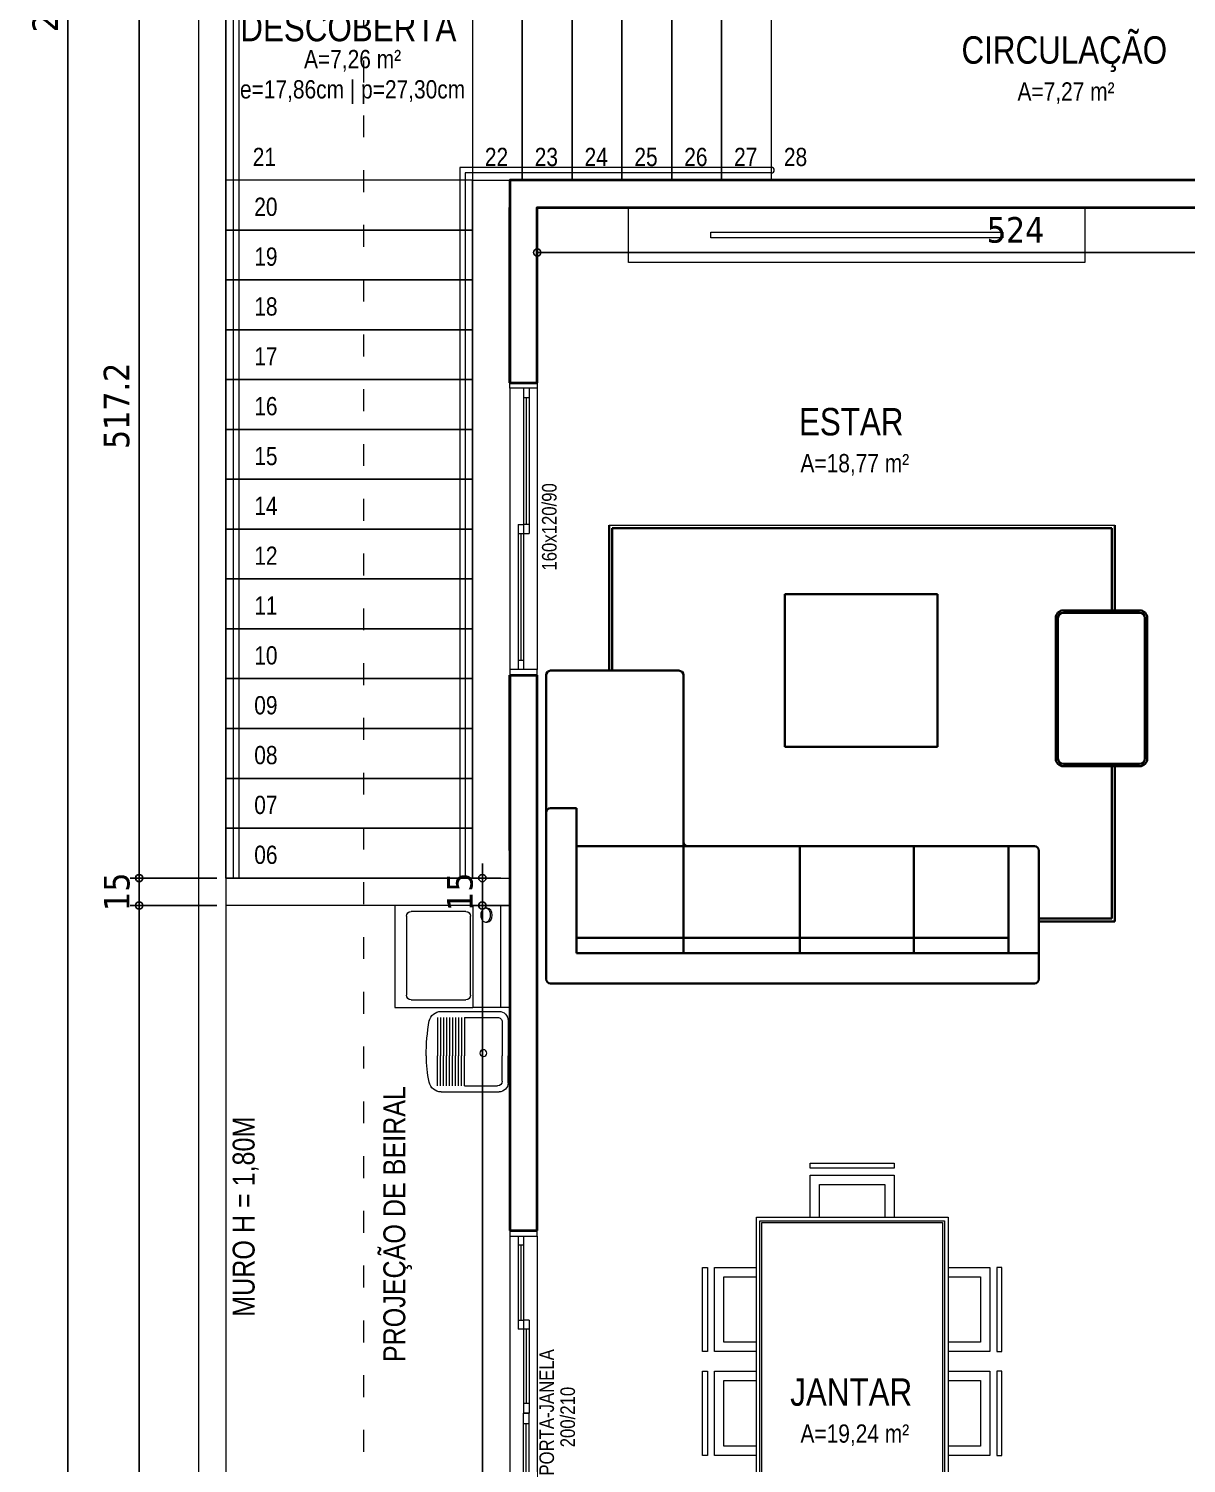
# Model space of a CAD drawing. Header units: millimetres. Extents: x 2030 to 44114, y 1520 to 18221.
# Drawn here: x 38852 to 39486, y 6553 to 7339 of the extents above; entities that cross this region are included whole.
import ezdxf
from ezdxf.enums import TextEntityAlignment as Align

# ---------------------------------------------------------------- set-up
doc = ezdxf.new("R2010")
doc.units = ezdxf.units.MM
doc.linetypes.add('ACAD_ISO03W100', pattern=[30, 12, -18])
for name, color, linetype, lineweight in [('01', 1, 'Continuous', 5), ('018 - Cotas', 244, 'Continuous', 5), ('02', 2, 'Continuous', 13), ('020 - Textos', 20, 'Continuous', 5), ('030 - Esquadrias', 30, 'Continuous', 5), ('05', 5, 'Continuous', 35), ('055 - Mobilia', 55, 'Continuous', 5), ('08', 8, 'Continuous', 5)]:
    doc.layers.add(name, color=color, linetype=linetype, lineweight=lineweight)
doc.styles.add('LE2', font='tahoma.ttf')
doc.styles.add('ROMANS', font='ARIALN.TTF')
doc.dimstyles.new('000_COTA075', dxfattribs={"dimtxt": 14, "dimasz": 4, "dimexe": 5, "dimexo": 5, "dimgap": 5, "dimtad": 1, "dimdec": 1, "dimzin": 12, "dimdsep": 46, "dimtxsty": 'LE2', "dimblk": 'ORIGIN', "dimcen": 0, "dimclrd": 256, "dimclre": 256, "dimclrt": 2, "dimadec": 0, "dimazin": 0, "dimtfac": 1, "dimtdec": 1, "dimtix": 1, "dimtmove": 2, "dimatfit": 3, "dimfxl": 5, "dimtolj": 1, "dimtzin": 0, "dimarcsym": 0})

# ---------------------------------------------------------------- blocks, each defined once
blk = doc.blocks.new('irhg3')
at = {"layer": '01'}
for points in [[(74333.25, -48282.45), (74468.25, -48282.45), (74468.25, -48417.45), (74333.25, -48417.45)], [(74468.25, -48799.65), (74333.25, -48799.65), (74333.25, -48282.45), (74468.25, -48282.45)], [(74495.55, -48417.45), (74522.85, -48417.45), (74522.85, -48282.45), (74495.55, -48282.45)], [(74522.85, -48417.45), (74550.15, -48417.45), (74550.15, -48282.45), (74522.85, -48282.45)], [(74550.15, -48417.45), (74577.45, -48417.45), (74577.45, -48282.45), (74550.15, -48282.45)], [(74577.45, -48417.45), (74604.75, -48417.45), (74604.75, -48282.45), (74577.45, -48282.45)], [(74604.75, -48417.45), (74632.05, -48417.45), (74632.05, -48282.45), (74604.75, -48282.45)], [(74468.25, -48444.75), (74468.25, -48417.45), (74333.25, -48417.45), (74333.25, -48444.75)], [(74468.25, -48472.05), (74468.25, -48444.75), (74333.25, -48444.75), (74333.25, -48472.05)], [(74468.25, -48499.35), (74468.25, -48472.05), (74333.25, -48472.05), (74333.25, -48499.35)], [(74468.25, -48526.65), (74468.25, -48499.35), (74333.25, -48499.35), (74333.25, -48526.65)], [(74468.25, -48553.95), (74468.25, -48526.65), (74333.25, -48526.65), (74333.25, -48553.95)], [(74468.25, -48581.25), (74468.25, -48553.95), (74333.25, -48553.95), (74333.25, -48581.25)], [(74468.25, -48608.55), (74468.25, -48581.25), (74333.25, -48581.25), (74333.25, -48608.55)], [(74468.25, -48635.85), (74468.25, -48608.55), (74333.25, -48608.55), (74333.25, -48635.85)], [(74468.25, -48663.15), (74468.25, -48635.85), (74333.25, -48635.85), (74333.25, -48663.15)], [(74468.25, -48690.45), (74468.25, -48663.15), (74333.25, -48663.15), (74333.25, -48690.45)], [(74468.25, -48717.75), (74468.25, -48690.45), (74333.25, -48690.45), (74333.25, -48717.75)], [(74468.25, -48745.05), (74468.25, -48717.75), (74333.25, -48717.75), (74333.25, -48745.05)], [(74468.25, -48772.35), (74468.25, -48745.05), (74333.25, -48745.05), (74333.25, -48772.35)], [(74468.25, -48799.65), (74468.25, -48772.35), (74333.25, -48772.35), (74333.25, -48799.65)]]:
    blk.add_lwpolyline(points, close=True, dxfattribs=at)
blk.add_lwpolyline([(74468.25, -48282.45), (74468.25, -48417.45), (74495.55, -48417.45), (74495.55, -48282.45), (74468.25, -48282.45)], dxfattribs=at)
at = {"layer": '020 - Textos', "char_height": 10, "width": 29.0268, "attachment_point": 2, "line_spacing_factor": 0.994243, "style": 'ROMANS'}
for s, insert in [('21', (74354.27, -48399.71)), ('22', (74481.42, -48399.71)), ('23', (74508.72, -48399.71)), ('24', (74536.02, -48399.71)), ('25', (74563.32, -48399.71)), ('26', (74590.62, -48399.71)), ('27', (74617.92, -48399.71)), ('28', (74645.22, -48399.71)), ('20', (74355.1, -48427.01)), ('19', (74355.1, -48454.31)), ('18', (74355.1, -48481.61)), ('17', (74355.1, -48508.91)), ('16', (74355.1, -48536.21)), ('15', (74355.1, -48563.51)), ('14', (74355.1, -48590.81)), ('12', (74355.1, -48618.11)), ('11', (74355.1, -48645.41)), ('10', (74355.1, -48672.71)), ('09', (74355.1, -48700.01)), ('08', (74355.1, -48727.31)), ('07', (74355.1, -48754.61)), ('06', (74355.1, -48781.91))]:
    blk.add_mtext(s, dxfattribs=dict(at, insert=insert))
blk = doc.blocks.new('fdfdsfdsdsf')
for p, q in [((1020.54, -2213.36), (1052.38, -2213.36)), ((1018.56, -2216.66), (1018.56, -2233.09)), ((1020.21, -2216.66), (1020.21, -2233.09)), ((1021.86, -2216.66), (1021.86, -2233.09)), ((1023.51, -2216.66), (1023.51, -2233.09)), ((1025.16, -2216.66), (1025.16, -2233.09)), ((1026.81, -2216.66), (1026.81, -2233.09)), ((1028.46, -2216.66), (1028.46, -2233.09)), ((1030.11, -2216.66), (1030.11, -2233.09)), ((1031.76, -2216.66), (1031.76, -2233.09)), ((1033.41, -2216.66), (1033.41, -2233.09)), ((1033.41, -2216.66), (1051.56, -2216.66)), ((1054.03, -2219.14), (1054.03, -2233.09)), ((1057.33, -2218.31), (1057.33, -2233.09)), ((1018.56, -2254.1), (1018.56, -2233.09)), ((1020.21, -2254.1), (1020.21, -2233.09)), ((1021.86, -2254.1), (1021.86, -2233.09)), ((1023.51, -2254.1), (1023.51, -2233.09)), ((1025.16, -2254.1), (1025.16, -2233.09)), ((1026.81, -2254.1), (1026.81, -2233.09)), ((1028.46, -2254.1), (1028.46, -2233.09)), ((1030.11, -2254.1), (1030.11, -2233.09)), ((1031.76, -2254.1), (1031.76, -2233.09)), ((1033.41, -2254.1), (1033.41, -2233.09)), ((1054.03, -2251.62), (1054.03, -2233.09)), ((1057.33, -2252.45), (1057.33, -2233.09)), ((1033.41, -2254.1), (1051.56, -2254.1)), ((995.27, -2315.48), (995.27, -2259.48)), ((995.27, -2259.48), (1037.95, -2259.48)), ((1020.54, -2257.4), (1052.38, -2257.4)), ((1053.19, -2259.48), (1037.95, -2259.48)), ((1037.95, -2315.48), (1037.95, -2259.48)), ((1058.27, -2259.48), (1053.19, -2259.48)), ((1053.19, -2315.48), (1053.19, -2259.48)), ((1058.27, -2259.48), (1058.27, -2315.48)), ((1001.62, -2309.58), (1001.62, -2266.36)), ((1004.16, -2263.82), (1034.16, -2263.82)), ((1036.7, -2266.36), (1036.7, -2309.58)), ((1044.98, -2306.34), (1045.87, -2306.34)), ((1037.95, -2315.48), (995.27, -2315.48)), ((1034.16, -2312.12), (1004.16, -2312.12)), ((1037.95, -2315.48), (1053.19, -2315.48)), ((1045.87, -2313.96), (1044.98, -2313.96)), ((1053.19, -2315.48), (1058.27, -2315.48))]:
    blk.add_line(p, q)
blk.add_circle((1043.74, -2234.58), 1.89)
for centre, start, end in [((1004.16, -2266.36), 90, 180), ((1034.16, -2266.36), 0, 90), ((1004.16, -2309.58), 180, 270), ((1034.16, -2309.58), 270, 0)]:
    blk.add_arc(centre, 2.54, start, end)
for centre, major_axis, ratio, start_param, end_param in [((1020.54, -2219.96), (-4.67, 4.67), 1, -0.785398, 0.589756), ((1052.38, -2218.31), (3.5, 3.5), 1, 5.497787, 7.068583), ((1122.76, -2238.31), (-109.72, 13.68), 0.789083, -0.069134, 0.097169), ((1051.56, -2219.14), (-1.75, 1.75), 1, 3.926991, 5.497787), ((1122.99, -2233.08), (78.18, 78.18), 1, 2.356234, 2.531775), ((1020.54, -2250.8), (4.67, 4.67), 1, 2.551836, 3.926991), ((1051.56, -2251.62), (-1.75, 1.75), 1, 2.356194, 3.926991), ((1052.38, -2252.45), (-3.5, 3.5), 1, 2.356194, 3.926991)]:
    blk.add_ellipse(centre, major_axis=major_axis, ratio=ratio, start_param=start_param, end_param=end_param)
at = {"extrusion": (0, 0, -1)}
for centre, major_axis, start_param, end_param in [((1044.98, -2310.15), (0, -3.81), 1.570796, 4.712389), ((1045.87, -2310.15), (0, 3.81), 0, 1.570796), ((1044.98, -2310.15), (0, -3.81), 4.712389, 7.853982), ((1045.87, -2310.15), (0, -3.81), 4.712389, 6.283185)]:
    blk.add_ellipse(centre, major_axis=major_axis, ratio=0.707107, start_param=start_param, end_param=end_param, dxfattribs=at)
blk = doc.blocks.new('wjbromw')
at = {"lineweight": 5}
for points in [[(73615.73, -49039.25), (73569.69, -49039.25), (73569.69, -49036.39), (73615.73, -49036.39)], [(73672.56, -49039.25), (73626.53, -49039.25), (73626.53, -49036.39), (73672.56, -49036.39)], [(73729.4, -49039.25), (73683.36, -49039.25), (73683.36, -49036.39), (73729.4, -49036.39)], [(73515.37, -49141.44), (73515.37, -49095.4), (73512.52, -49095.4), (73512.52, -49141.44)], [(73783.72, -49141.44), (73783.72, -49095.4), (73786.57, -49095.4), (73786.57, -49141.44)], [(73615.73, -49197.59), (73615.73, -49200.45), (73569.69, -49200.45), (73569.69, -49197.59)], [(73626.53, -49197.59), (73626.53, -49200.45), (73672.56, -49200.45), (73672.56, -49197.59)], [(73683.36, -49197.59), (73683.36, -49200.45), (73729.4, -49200.45), (73729.4, -49197.59)]]:
    blk.add_lwpolyline(points, close=True, dxfattribs=at)
for points in [[(73615.73, -49065.92), (73615.73, -49043.06), (73569.69, -49043.06), (73569.69, -49065.92)], [(73626.53, -49065.92), (73626.53, -49043.06), (73672.56, -49043.06), (73672.56, -49065.92)], [(73683.36, -49065.92), (73683.36, -49043.06), (73729.4, -49043.06), (73729.4, -49065.92)], [(73574.77, -49065.92), (73574.77, -49048.14), (73610.65, -49048.14), (73610.65, -49065.92)], [(73631.61, -49065.92), (73631.61, -49048.14), (73667.48, -49048.14), (73667.48, -49065.92)], [(73688.44, -49065.92), (73688.44, -49048.14), (73724.32, -49048.14), (73724.32, -49065.92)], [(73542.05, -49095.4), (73519.19, -49095.4), (73519.19, -49141.44), (73542.05, -49141.44)], [(73757.05, -49095.4), (73779.91, -49095.4), (73779.91, -49141.44), (73757.05, -49141.44)], [(73542.05, -49100.48), (73524.27, -49100.48), (73524.27, -49136.36), (73542.05, -49136.36)], [(73757.05, -49100.48), (73774.83, -49100.48), (73774.83, -49136.36), (73757.05, -49136.36)], [(73569.69, -49193.78), (73569.69, -49170.92), (73569.69, -49193.78), (73615.73, -49193.78), (73615.73, -49170.92)], [(73610.65, -49170.92), (73610.65, -49188.7), (73574.77, -49188.7), (73574.77, -49170.92)], [(73672.56, -49170.92), (73672.56, -49193.78), (73626.53, -49193.78), (73626.53, -49170.92)], [(73667.48, -49170.92), (73667.48, -49188.7), (73631.61, -49188.7), (73631.61, -49170.92)], [(73729.4, -49170.92), (73729.4, -49193.78), (73683.36, -49193.78), (73683.36, -49170.92)], [(73724.32, -49170.92), (73724.32, -49188.7), (73688.44, -49188.7), (73688.44, -49170.92)], [(73569.69, -49200.45), (73569.69, -49197.59)]]:
    blk.add_lwpolyline(points, dxfattribs=at)
for points in [[(73542.05, -49065.92), (73757.05, -49065.92), (73757.05, -49170.92), (73542.05, -49170.92)], [(73544.05, -49067.92), (73755.05, -49067.92), (73755.05, -49168.92), (73544.05, -49168.92)], [(73545.05, -49068.92), (73754.05, -49068.92), (73754.05, -49167.92), (73545.05, -49167.92)]]:
    blk.add_lwpolyline(points, close=True)
blk = doc.blocks.new('PJ-200')
at = {"layer": '030 - Esquadrias'}
for p, q in [((74001.4, -12434.79), (73807.4, -12434.79)), ((73807.4, -12439.29), (73812.4, -12439.29)), ((73807.4, -12442.29), (73812.4, -12442.29)), ((73812.4, -12442.29), (73812.4, -12439.29)), ((73812.4, -12439.29), (73853.4, -12439.29)), ((73812.4, -12440.79), (73853.4, -12440.79)), ((73812.4, -12442.29), (73853.4, -12442.29)), ((73853.4, -12439.29), (73853.4, -12442.29)), ((73853.4, -12439.29), (73858.4, -12439.29)), ((73853.4, -12442.29), (73858.4, -12442.29)), ((73853.4, -12442.29), (73858.4, -12442.29)), ((73853.4, -12445.29), (73853.4, -12442.29)), ((73853.4, -12445.29), (73858.4, -12445.29)), ((73858.4, -12442.29), (73858.4, -12439.29)), ((73858.4, -12445.29), (73858.4, -12442.29)), ((73858.4, -12442.29), (73898.9, -12442.29)), ((73858.4, -12443.79), (73898.9, -12443.79)), ((73858.4, -12445.29), (73898.9, -12445.29)), ((73898.9, -12442.29), (73898.9, -12445.29)), ((73898.9, -12442.29), (73904.4, -12442.29)), ((73898.9, -12445.29), (73904.4, -12445.29)), ((73904.4, -12442.29), (73904.4, -12445.29)), ((73909.9, -12442.29), (73904.4, -12442.29)), ((73904.4, -12442.29), (73904.4, -12445.29)), ((73904.4, -12445.29), (73904.4, -12442.29)), ((73904.4, -12445.29), (73904.4, -12442.29)), ((73909.9, -12445.29), (73904.4, -12445.29)), ((73909.9, -12442.29), (73909.9, -12445.29)), ((73950.4, -12442.29), (73909.9, -12442.29)), ((73950.4, -12443.79), (73909.9, -12443.79)), ((73950.4, -12445.29), (73909.9, -12445.29)), ((73955.4, -12439.29), (73950.4, -12439.29)), ((73950.4, -12442.29), (73950.4, -12439.29)), ((73955.4, -12442.29), (73950.4, -12442.29)), ((73950.4, -12445.29), (73950.4, -12442.29)), ((73955.4, -12442.29), (73950.4, -12442.29)), ((73955.4, -12445.29), (73950.4, -12445.29)), ((73996.4, -12439.29), (73955.4, -12439.29)), ((73955.4, -12439.29), (73955.4, -12442.29)), ((73996.4, -12440.79), (73955.4, -12440.79)), ((73955.4, -12445.29), (73955.4, -12442.29)), ((73996.4, -12442.29), (73955.4, -12442.29)), ((73996.4, -12442.29), (73996.4, -12439.29)), ((74001.4, -12439.29), (73996.4, -12439.29)), ((74001.4, -12442.29), (73996.4, -12442.29)), ((74001.4, -12449.79), (73807.4, -12449.79))]:
    blk.add_line(p, q, dxfattribs=at)
for points in [[(73804.4, -12449.79), (73804.4, -12434.79), (73807.4, -12434.79), (73807.4, -12449.79)], [(74004.4, -12449.79), (74004.4, -12434.79), (74001.4, -12434.79), (74001.4, -12449.79)]]:
    blk.add_lwpolyline(points, close=True, dxfattribs=at)
blk = doc.blocks.new('jkwdbcjwebjwkedw')
for p, q in [((-17468.93, -2649.1), (-17468.93, -2803.1)), ((-17461.43, -2649.1), (-17461.43, -2654.1)), ((-17461.43, -2654.1), (-17458.43, -2654.1)), ((-17461.43, -2654.1), (-17461.43, -2723.6)), ((-17459.93, -2654.1), (-17459.93, -2723.6)), ((-17458.43, -2649.1), (-17458.43, -2654.1)), ((-17458.43, -2654.1), (-17458.43, -2723.6)), ((-17453.93, -2649.1), (-17453.93, -2803.1)), ((-17464.43, -2723.6), (-17464.43, -2728.6)), ((-17464.43, -2723.6), (-17461.43, -2723.6)), ((-17458.43, -2723.6), (-17461.43, -2723.6)), ((-17461.43, -2723.6), (-17461.43, -2728.6)), ((-17461.43, -2723.6), (-17461.43, -2728.6)), ((-17458.43, -2723.6), (-17458.43, -2728.6)), ((-17464.43, -2728.6), (-17461.43, -2728.6)), ((-17464.43, -2728.6), (-17464.43, -2798.1)), ((-17462.93, -2728.6), (-17462.93, -2798.1)), ((-17461.43, -2728.6), (-17458.43, -2728.6)), ((-17461.43, -2728.6), (-17461.43, -2798.1)), ((-17461.43, -2798.1), (-17464.43, -2798.1)), ((-17464.43, -2798.1), (-17464.43, -2803.1)), ((-17461.43, -2798.1), (-17461.43, -2803.1))]:
    blk.add_line(p, q)
for points in [[(-17468.93, -2646.1), (-17453.93, -2646.1), (-17453.93, -2649.1), (-17468.93, -2649.1)], [(-17468.93, -2806.1), (-17453.93, -2806.1), (-17453.93, -2803.1), (-17468.93, -2803.1)]]:
    blk.add_lwpolyline(points, close=True)
blk = doc.blocks.new('salaestarrr')
at = {"lineweight": 30}
for p, q in [((10375.44, -1467.34), (10375.44, -1383.53)), ((10377.2, -1467.34), (10377.2, -1385.29)), ((10377.2, -1385.29), (10665.28, -1385.29)), ((10665.28, -1385.29), (10665.28, -1432.6)), ((10667.04, -1383.53), (10667.04, -1432.6)), ((10476.73, -1511.34), (10476.73, -1423.34)), ((10476.73, -1423.34), (10564.73, -1423.34)), ((10564.73, -1423.34), (10564.73, -1511.34)), ((10632.89, -1437), (10632.89, -1518.03)), ((10634.21, -1437), (10634.21, -1518.03)), ((10681.29, -1432.6), (10637.29, -1432.6)), ((10681.29, -1433.92), (10637.29, -1433.92)), ((10684.37, -1518.03), (10684.37, -1437)), ((10685.69, -1518.03), (10685.69, -1437)), ((10339.03, -1645.1), (10339.03, -1469.98)), ((10341.67, -1467.34), (10415.59, -1467.34)), ((10418.23, -1469.98), (10418.23, -1630.14)), ((10564.73, -1511.34), (10476.73, -1511.34)), ((10637.29, -1521.11), (10681.29, -1521.11)), ((10637.29, -1522.43), (10681.29, -1522.43)), ((10665.28, -1610.23), (10665.28, -1522.43)), ((10667.04, -1611.99), (10667.04, -1522.43)), ((10341.67, -1546.54), (10356.63, -1546.54)), ((10356.63, -1630.14), (10356.63, -1546.54)), ((10620.58, -1568.54), (10356.63, -1568.54)), ((10485.32, -1568.54), (10485.32, -1630.14)), ((10551.03, -1568.54), (10551.03, -1630.14)), ((10605.62, -1630.14), (10605.62, -1568.54)), ((10623.22, -1645.1), (10623.22, -1571.18)), ((10623.22, -1610.23), (10665.28, -1610.23)), ((10623.22, -1611.99), (10667.04, -1611.99)), ((10356.63, -1621.34), (10605.62, -1621.34)), ((10356.63, -1630.14), (10623.22, -1630.14)), ((10341.67, -1647.74), (10620.58, -1647.74))]:
    blk.add_line(p, q, dxfattribs=at)
blk.add_line((10375.44, -1383.53), (10667.04, -1383.53))
for centre, radius, start, end in [((10637.29, -1437), 4.4, 90, 180), ((10637.29, -1437), 3.08, 90, 180), ((10681.29, -1437), 4.4, 0, 90), ((10681.29, -1437), 3.08, 0, 90), ((10341.67, -1469.98), 2.64, 90, 180), ((10415.59, -1469.98), 2.64, 0, 90), ((10637.29, -1518.03), 4.4, 180, 270), ((10637.29, -1518.03), 3.08, 180, 270), ((10681.29, -1518.03), 4.4, 270, 0), ((10681.29, -1518.03), 3.08, 270, 0), ((10341.67, -1549.18), 2.64, 90, 180), ((10420.87, -1565.9), 2.64, 180, 270), ((10620.58, -1571.18), 2.64, 0, 90), ((10341.67, -1645.1), 2.64, 180, 270), ((10620.58, -1645.1), 2.64, 270, 0)]:
    blk.add_arc(centre, radius, start, end, dxfattribs=at)
blk = doc.blocks.new('_Origin')
at = {"color": 0, "linetype": 'ByBlock', "lineweight": -2}
blk.add_line((0, 0), (-1, 0), dxfattribs=at)
blk.add_circle((0, 0), 0.5, dxfattribs=at)
blk = doc.blocks.new('*D246')
at = {"layer": '018 - Cotas', "lineweight": -2, "transparency": 16777216}
for p, q in [((38954.79, 6859.04), (38907.22, 6859.04)), ((38912.22, 5898.74), (38912.22, 6855.04)), ((38939.79, 5894.74), (38907.22, 5894.74))]:
    blk.add_line(p, q, dxfattribs=at)
at = {"layer": 'Defpoints', "color": 0, "transparency": 16777216}
for p in [(38912.22, 6859.04), (38959.79, 6859.04), (38944.79, 5894.74)]:
    blk.add_point(p, dxfattribs=at)
at = {"layer": '018 - Cotas', "lineweight": -2, "transparency": 16777216, "xscale": 4, "yscale": 4, "zscale": 4}
for p, rotation in [((38912.22, 6859.04), 90), ((38912.22, 5894.74), 270)]:
    blk.add_blockref('_Origin', p, dxfattribs=dict(at, rotation=rotation))
at = {"layer": '018 - Cotas', "color": 2, "transparency": 16777216, "insert": (38899.93, 6376.89), "char_height": 14, "attachment_point": 5, "rotation": 90, "style": 'LE2'}
blk.add_mtext('\\A1;964.3', dxfattribs=at)
blk = doc.blocks.new('*D247')
at = {"layer": '018 - Cotas', "lineweight": -2, "transparency": 16777216}
for p, q in [((38912.22, 6878.04), (38912.22, 6882.04)), ((38954.79, 6874.04), (38907.22, 6874.04)), ((38912.22, 6859.04), (38912.22, 6874.04)), ((38954.79, 6859.04), (38907.22, 6859.04)), ((38912.22, 6855.04), (38912.22, 6851.04))]:
    blk.add_line(p, q, dxfattribs=at)
at = {"layer": 'Defpoints', "color": 0, "transparency": 16777216}
for p in [(38912.22, 6874.04), (38959.79, 6874.04), (38959.79, 6859.04)]:
    blk.add_point(p, dxfattribs=at)
at = {"layer": '018 - Cotas', "lineweight": -2, "transparency": 16777216, "xscale": 4, "yscale": 4, "zscale": 4}
for p, rotation in [((38912.22, 6874.04), 270), ((38912.22, 6859.04), 90)]:
    blk.add_blockref('_Origin', p, dxfattribs=dict(at, rotation=rotation))
at = {"layer": '018 - Cotas', "color": 2, "transparency": 16777216, "insert": (38900.05, 6866.54), "char_height": 14, "attachment_point": 5, "rotation": 90, "style": 'LE2'}
blk.add_mtext('\\A1;15', dxfattribs=at)
blk = doc.blocks.new('*D248')
at = {"layer": '018 - Cotas', "lineweight": -2, "transparency": 16777216}
for p, q in [((38954.79, 7391.24), (38907.22, 7391.24)), ((38912.22, 6878.04), (38912.22, 7387.24)), ((38954.79, 6874.04), (38907.22, 6874.04))]:
    blk.add_line(p, q, dxfattribs=at)
at = {"layer": 'Defpoints', "color": 0, "transparency": 16777216}
for p in [(38912.22, 7391.24), (38959.79, 7391.24), (38959.79, 6874.04)]:
    blk.add_point(p, dxfattribs=at)
at = {"layer": '018 - Cotas', "lineweight": -2, "transparency": 16777216, "xscale": 4, "yscale": 4, "zscale": 4}
for p, rotation in [((38912.22, 7391.24), 90), ((38912.22, 6874.04), 270)]:
    blk.add_blockref('_Origin', p, dxfattribs=dict(at, rotation=rotation))
at = {"layer": '018 - Cotas', "color": 2, "transparency": 16777216, "insert": (38899.93, 7132.64), "char_height": 14, "attachment_point": 5, "rotation": 90, "style": 'LE2'}
blk.add_mtext('\\A1;517.2', dxfattribs=at)
blk = doc.blocks.new('*D258')
at = {"layer": '018 - Cotas', "lineweight": -2, "transparency": 16777216}
for p, q in [((38939.79, 8836.74), (38868.19, 8836.74)), ((38873.19, 5883.74), (38873.19, 8832.74)), ((38939.79, 5879.74), (38868.19, 5879.74))]:
    blk.add_line(p, q, dxfattribs=at)
at = {"layer": 'Defpoints', "color": 0, "transparency": 16777216}
for p in [(38873.19, 8836.74), (38944.79, 8836.74), (38944.79, 5879.74)]:
    blk.add_point(p, dxfattribs=at)
at = {"layer": '018 - Cotas', "lineweight": -2, "transparency": 16777216, "xscale": 4, "yscale": 4, "zscale": 4}
for p, rotation in [((38873.19, 8836.74), 90), ((38873.19, 5879.74), 270)]:
    blk.add_blockref('_Origin', p, dxfattribs=dict(at, rotation=rotation))
at = {"layer": '018 - Cotas', "color": 2, "transparency": 16777216, "insert": (38860.9, 7358.24), "char_height": 14, "attachment_point": 5, "rotation": 90, "style": 'LE2'}
blk.add_mtext('\\A1;2957', dxfattribs=at)
blk = doc.blocks.new('*D315')
at = {"layer": '018 - Cotas', "lineweight": -2, "transparency": 16777216}
for p, q in [((39110.29, 6859.04), (39095.2, 6859.04)), ((39100.2, 6025.99), (39100.2, 6855.04)), ((39110.29, 6021.99), (39095.2, 6021.99))]:
    blk.add_line(p, q, dxfattribs=at)
at = {"layer": 'Defpoints', "color": 0, "transparency": 16777216}
for p in [(39100.2, 6859.04), (39115.29, 6859.04), (39115.29, 6021.99)]:
    blk.add_point(p, dxfattribs=at)
at = {"layer": '018 - Cotas', "lineweight": -2, "transparency": 16777216, "xscale": 4, "yscale": 4, "zscale": 4}
for p, rotation in [((39100.2, 6859.04), 90), ((39100.2, 6021.99), 270)]:
    blk.add_blockref('_Origin', p, dxfattribs=dict(at, rotation=rotation))
at = {"layer": '018 - Cotas', "color": 2, "transparency": 16777216, "insert": (39087.88, 6440.52), "char_height": 14, "attachment_point": 5, "rotation": 90, "style": 'LE2'}
blk.add_mtext('\\A1;837', dxfattribs=at)
blk = doc.blocks.new('*D316')
at = {"layer": '018 - Cotas', "lineweight": -2, "transparency": 16777216}
for p, q in [((39100.2, 6878.04), (39100.2, 6882.04)), ((39110.29, 6874.04), (39095.2, 6874.04)), ((39100.2, 6859.04), (39100.2, 6874.04)), ((39110.29, 6859.04), (39095.2, 6859.04)), ((39100.2, 6855.04), (39100.2, 6851.04))]:
    blk.add_line(p, q, dxfattribs=at)
at = {"layer": 'Defpoints', "color": 0, "transparency": 16777216}
for p in [(39100.2, 6874.04), (39115.29, 6874.04), (39115.29, 6859.04)]:
    blk.add_point(p, dxfattribs=at)
at = {"layer": '018 - Cotas', "lineweight": -2, "transparency": 16777216, "xscale": 4, "yscale": 4, "zscale": 4}
for p, rotation in [((39100.2, 6874.04), 270), ((39100.2, 6859.04), 90)]:
    blk.add_blockref('_Origin', p, dxfattribs=dict(at, rotation=rotation))
at = {"layer": '018 - Cotas', "color": 2, "transparency": 16777216, "insert": (39088.03, 6866.54), "char_height": 14, "attachment_point": 5, "rotation": 90, "style": 'LE2'}
blk.add_mtext('\\A1;15', dxfattribs=at)
blk = doc.blocks.new('*D317')
at = {"layer": '018 - Cotas', "lineweight": -2, "transparency": 16777216}
for p, q in [((39130.29, 7236.24), (39130.29, 7211.62)), ((39654.29, 7236.24), (39654.29, 7211.62)), ((39134.29, 7216.62), (39650.29, 7216.62))]:
    blk.add_line(p, q, dxfattribs=at)
at = {"layer": 'Defpoints', "color": 0, "transparency": 16777216}
for p in [(39130.29, 7241.24), (39654.29, 7241.24), (39654.29, 7216.62)]:
    blk.add_point(p, dxfattribs=at)
at = {"layer": '018 - Cotas', "lineweight": -2, "transparency": 16777216, "xscale": 4, "yscale": 4, "zscale": 4, "rotation": 180}
blk.add_blockref('_Origin', (39130.29, 7216.62), dxfattribs=at)
at = {"layer": '018 - Cotas', "lineweight": -2, "transparency": 16777216, "xscale": 4, "yscale": 4, "zscale": 4}
blk.add_blockref('_Origin', (39654.29, 7216.62), dxfattribs=at)
at = {"layer": '018 - Cotas', "color": 2, "transparency": 16777216, "insert": (39392.29, 7228.91), "char_height": 14, "attachment_point": 5, "style": 'LE2'}
blk.add_mtext('\\A1;524', dxfattribs=at)

msp = doc.modelspace()

# ---------------------------------------------------------------- linework, layer by layer
at = {"layer": '01'}
for points in [[(38944.79, 5879.74), (40114.79, 5879.74), (40114.79, 8836.74), (38944.79, 8836.74), (38944.79, 5879.74)], [(38959.79, 7391.24), (38959.79, 5894.74), (40099.79, 5894.74), (40099.79, 7321.24)], [(38959.79, 6874.04), (39115.29, 6874.04), (39115.29, 6859.04), (38959.79, 6859.04)]]:
    msp.add_lwpolyline(points, dxfattribs=at)
at = {"layer": '02'}
for p, q in [((38963.79, 7387.24), (38963.79, 6874.04)), ((38966.79, 7384.24), (38966.79, 6874.04)), ((39087.79, 7263.24), (39087.79, 6874.04)), ((39258.59, 7263.24), (39087.79, 7263.24)), ((39090.79, 7260.24), (39090.79, 6874.04)), ((39258.59, 7260.24), (39090.79, 7260.24))]:
    msp.add_line(p, q, dxfattribs=at)
msp.add_arc((39258.59, 7261.74), 1.5, 270, 90, dxfattribs=at)
at = {"layer": '05'}
for p, q in [((39115.29, 7145.24), (39115.29, 7241.24)), ((39115.29, 7145.24), (39130.29, 7145.24)), ((39115.29, 6889.04), (39115.29, 6985.24)), ((39115.29, 6985.24), (39130.29, 6985.24)), ((39115.29, 6859.04), (39115.29, 6680.99)), ((39115.29, 6680.99), (39130.29, 6680.99))]:
    msp.add_line(p, q, dxfattribs=at)
for points in [[(39539.29, 7256.24), (39115.29, 7256.24), (39115.29, 7145.24)], [(39130.29, 7145.24), (39130.29, 7241.24), (39539.29, 7241.24)], [(39115.29, 6985.24), (39115.29, 6680.99)], [(39130.29, 6680.99), (39130.29, 6985.24)]]:
    msp.add_lwpolyline(points, dxfattribs=at)
at = {"layer": '055 - Mobilia'}
msp.add_lwpolyline([(39430.29, 7241.24), (39430.29, 7211.24), (39180.29, 7211.24), (39180.29, 7241.24)], dxfattribs=at)
msp.add_lwpolyline([(39385.29, 7227.85), (39385.29, 7224.64), (39225.29, 7224.64), (39225.29, 7227.85)], close=True, dxfattribs=at)
at = {"layer": '08', "linetype": 'ACAD_ISO03W100'}
msp.add_lwpolyline([(40024.29, 7321.24), (40024.29, 5879.74), (39035.29, 5879.74), (39035.29, 5899.74), (39035.29, 7391.24)], dxfattribs=at)

# ---------------------------------------------------------------- block references
at = {"layer": '01'}
msp.add_blockref('irhg3', (-35373.46, 55673.69), dxfattribs=at)
at = {"layer": '030 - Esquadrias'}
msp.add_blockref('jkwdbcjwebjwkedw', (56584.23, 9791.35), dxfattribs=at)
at = {"layer": '055 - Mobilia', "xscale": 0.95, "yscale": 0.95, "zscale": 0.95}
msp.add_blockref('salaestarrr', (29313.02, 8381.6), dxfattribs=at)
at = {"layer": '055 - Mobilia', "xscale": -1, "rotation": 180}
msp.add_blockref('fdfdsfdsdsf', (38057.02, 4543.57), dxfattribs=at)
at = {"layer": '055 - Mobilia'}
for name, p, rotation in [('wjbromw', (-9815.63, -67068.67), 90), ('PJ-200', (26680.5, -67323.52), 90.00000000000001)]:
    msp.add_blockref(name, p, dxfattribs=dict(at, rotation=rotation))

# ---------------------------------------------------------------- texts
at = {"layer": '020 - Textos', "style": 'ROMANS'}
for s, p in [('CIRCULAÇÃO', (39418.98, 7320.05)), ('ESTAR', (39302.25, 7116.47)), ('JANTAR', (39302.25, 6585))]:
    msp.add_text(s, height=15, dxfattribs=at).set_placement(p, align=Align.CENTER)
for s, p in [('160x120/90', (39140.88, 7042.4)), ('PORTA-JANELA', (39139.45, 6546.76)), ('200/210', (39150.94, 6562.26))]:
    msp.add_text(s, height=8, rotation=90, dxfattribs=at).set_placement(p)
for s, p in [('PROJEÇÃO DE BEIRAL', (39057.99, 6684.51)), ('MURO H = 1,80M', (38975.46, 6688.55))]:
    msp.add_text(s, height=12, rotation=90, dxfattribs=at).set_placement(p, align=Align.CENTER)
at = {"layer": '020 - Textos', "insert": (39026.8, 7352.22), "char_height": 15, "attachment_point": 5, "style": 'ROMANS'}
msp.add_mtext_dynamic_manual_height_columns('ESCADA DESCOBERTA', width=118.5328, gutter_width=10, heights=[0], dxfattribs=at)
at = {"layer": '020 - Textos', "char_height": 10, "width": 130.9131, "attachment_point": 8, "line_spacing_factor": 0.994243, "style": 'ROMANS'}
for s, insert in [('A=7,26 m²\\Pe=17,86cm | p=27,30cm', (39029.12, 7297.93)), ('A=7,27 m²', (39419.91, 7297.98)), ('A=18,77 m²', (39304.23, 7094.41)), ('A=19,24 m²', (39304.23, 6562.93))]:
    msp.add_mtext(s, dxfattribs=dict(at, insert=insert))

# ---------------------------------------------------------------- dimensions: what is measured, and where the dimension line sits
at = {"layer": '018 - Cotas'}
for base, p1, p2, picture, middle in [((38873.19, 8836.74), (38944.79, 5879.74), (38944.79, 8836.74), '*D258', (38860.9, 7358.24)), ((38912.22, 7391.24), (38959.79, 6874.04), (38959.79, 7391.24), '*D248', (38899.93, 7132.64)), ((38912.22, 6874.04), (38959.79, 6859.04), (38959.79, 6874.04), '*D247', (38900.05, 6866.54)), ((39100.2, 6874.04), (39115.29, 6859.04), (39115.29, 6874.04), '*D316', (39088.03, 6866.54)), ((38912.22, 6859.04), (38944.79, 5894.74), (38959.79, 6859.04), '*D246', (38899.93, 6376.89)), ((39100.20014022, 6859.04415384), (39115.2918145, 6021.99415393), (39115.2918145, 6859.04415384), '*D315', (39087.88046258, 6440.51915388))]:
    dim = msp.add_linear_dim(base=base, p1=p1, p2=p2, angle=90, dimstyle='000_COTA075', dxfattribs=at)
    dim.commit()
    dim.dimension.update_dxf_attribs({"geometry": picture, "text_midpoint": middle})
dim = msp.add_linear_dim(base=(39654.29, 7216.62), p1=(39130.29, 7241.24), p2=(39654.29, 7241.24), dimstyle='000_COTA075', dxfattribs=at)
dim.commit()
dim.dimension.update_dxf_attribs({"geometry": '*D317', "text_midpoint": (39392.29, 7228.91)})

doc.saveas('drawing.dxf')
